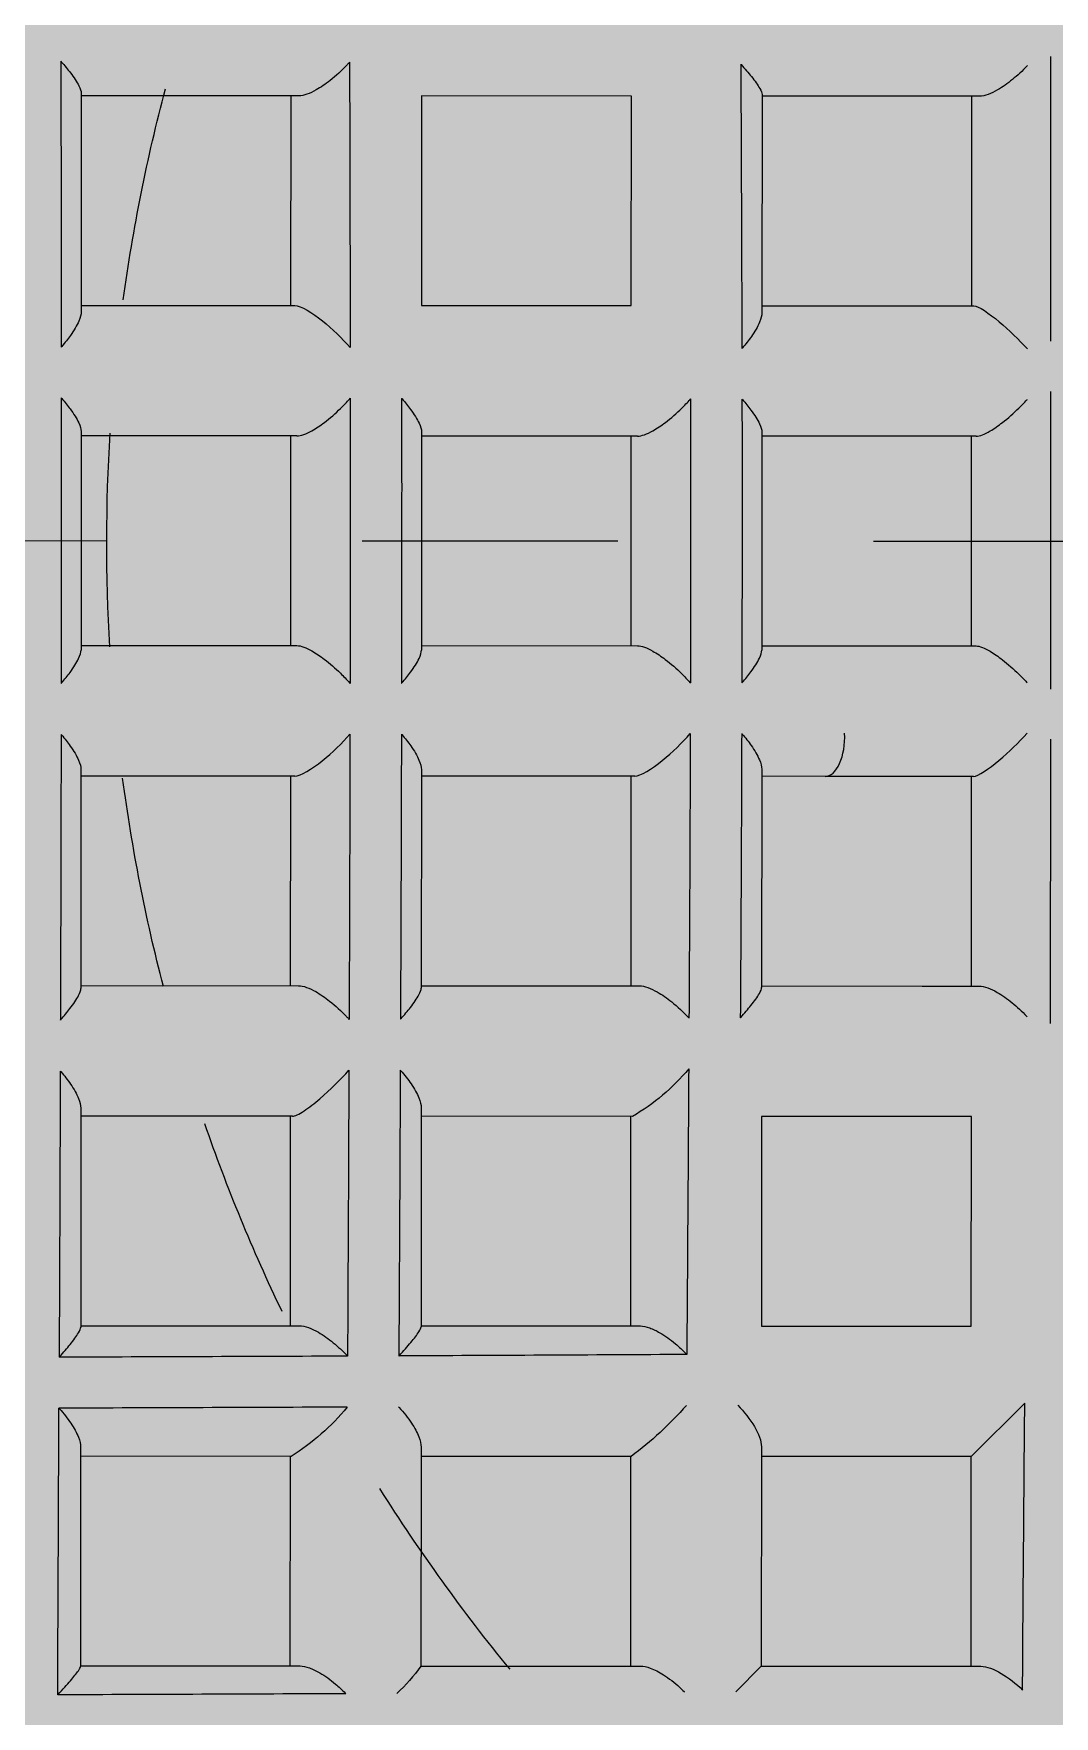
# Model space of a CAD drawing. Header units: millimetres. Extents: x 307301 to 459443, y -2888111 to -2805601.
# Drawn here: x 440029.244 to 440031.74, y -2878162.722 to -2878158.605 of the extents above; entities that cross this region are included whole.
import ezdxf

# ---------------------------------------------------------------- set-up
doc = ezdxf.new("R2010")
doc.units = ezdxf.units.MM
doc.header["$LTSCALE"] = 10
doc.header["$MEASUREMENT"] = 0
doc.linetypes.add('CENTER2', pattern=[1.125, 0.75, -0.125, 0.125, -0.125])
for name, color, linetype in [('$DDT_AUDIT_GENERATED_(159)', 7, 'Continuous'), ('$DDT_AUDIT_GENERATED_(15E)', 7, 'Continuous'), ('$DDT_AUDIT_GENERATED_(224)', 7, 'Continuous'), ('$DDT_AUDIT_GENERATED_(77)', 7, 'Continuous'), ('$DDT_AUDIT_GENERATED_(7E)', 7, 'Continuous'), ('$DDT_AUDIT_GENERATED_(901)', 7, 'Continuous'), ('$DDT_AUDIT_GENERATED_(E33)', 7, 'Continuous'), ('BMA  furniture', 6, 'Continuous'), ('Default', 7, 'Continuous'), ('Furniture - Plan', 3, 'Continuous')]:
    doc.layers.add(name, color=color, linetype=linetype)

# ---------------------------------------------------------------- blocks, each defined once
blk = doc.blocks.new('TUFTUFTU')
at = {"layer": 'Furniture - Plan', "ltscale": 0.01}
h = blk.add_hatch(color=250, dxfattribs=at)
h.dxf.hatch_style = 1
h.set_gradient(color1=(51, 51, 51), color2=(105, 105, 105), one_color=1, tint=0.41, name='INVCYLINDER')
edge = h.paths.add_edge_path()
edge.add_arc((1413476.9385, -245799.0001), 296.5262, 0, 360)
at = {"layer": '$DDT_AUDIT_GENERATED_(159)', "color": 6, "linetype": 'Continuous'}
for start, end in [(86.60965, 93.49213), (97.80839, 104.74055), (75.52244, 82.35525), (64.36537, 70.90392), (50.67756, 57.84906)]:
    blk.add_arc((1413476.9385, -245799.0001), 8.71, start, end, dxfattribs=at)
at = {"layer": '$DDT_AUDIT_GENERATED_(15E)', "color": 3, "linetype": 'Continuous'}
for radius in [295.9456, 295.5585]:
    blk.add_circle((1413476.9385, -245799.0001), radius, dxfattribs=at)
at = {"layer": '$DDT_AUDIT_GENERATED_(224)', "color": 3, "linetype": 'Continuous'}
for radius in [300, 296.5262, 296.1324]:
    blk.add_circle((1413476.9385, -245799.0001), radius, dxfattribs=at)
at = {"layer": '$DDT_AUDIT_GENERATED_(77)', "color": 6, "linetype": 'Continuous'}
for radius in [20.2846, 17.9619, 12.5811]:
    blk.add_circle((1413476.9385, -245799.0001), radius, dxfattribs=at)
blk.add_arc((1413476.9385, -245799.0001), 18.0296, 345.02605, 285.02605, dxfattribs=at)
at = {"layer": '$DDT_AUDIT_GENERATED_(7E)', "color": 6, "linetype": 'Continuous'}
for radius in [62.9054, 61.937]:
    blk.add_circle((1413476.9385, -245799.0001), radius, dxfattribs=at)
at = {"layer": '$DDT_AUDIT_GENERATED_(901)', "color": 6, "linetype": 'Continuous'}
for p, q in [((1413474.743, -245790.1653), (1413475.8142, -245790.1648)), ((1413474.7574, -245791.2297), (1413474.7569, -245790.1653)), ((1413475.7828, -245790.1648), (1413475.7833, -245791.2099)), ((1413476.399, -245790.1645), (1413477.4699, -245790.164)), ((1413476.422, -245791.2201), (1413476.4215, -245790.1645)), ((1413477.4474, -245790.164), (1413477.4478, -245791.2196)), ((1413478.0547, -245790.1638), (1413479.1259, -245790.1633)), ((1413478.0866, -245791.2089), (1413478.0861, -245790.1638)), ((1413479.1119, -245790.1633), (1413479.1124, -245791.2277)), ((1413479.7119, -245790.163), (1413480.7836, -245790.1625)), ((1413479.7511, -245791.1989), (1413479.7507, -245790.163)), ((1413480.7765, -245790.1625), (1413480.777, -245791.2328)), ((1413481.3713, -245790.1623), (1413482.4438, -245790.1618)), ((1413481.4157, -245791.1919), (1413481.4152, -245790.1622)), ((1413482.4411, -245790.1618), (1413482.4416, -245791.235)), ((1413475.7833, -245791.1906), (1413474.7574, -245791.1911)), ((1413477.4478, -245791.1899), (1413476.422, -245791.1903)), ((1413479.1124, -245791.1891), (1413478.0866, -245791.1896)), ((1413480.777, -245791.1884), (1413479.7511, -245791.1888)), ((1413482.4415, -245791.1876), (1413481.4157, -245791.1881)), ((1413474.7577, -245791.8298), (1413475.7835, -245791.8294)), ((1413474.7582, -245792.8557), (1413474.7577, -245791.8298)), ((1413475.7835, -245791.8294), (1413475.784, -245792.8552)), ((1413476.4005, -245791.8291), (1413477.4699, -245791.8286)), ((1413476.4228, -245792.8856), (1413476.4223, -245791.8291)), ((1413477.4481, -245791.8286), (1413477.4486, -245792.8852)), ((1413478.0543, -245791.8283), (1413479.1243, -245791.8279)), ((1413478.0873, -245792.8717), (1413478.0868, -245791.8283)), ((1413479.1127, -245791.8279), (1413479.1132, -245792.8949)), ((1413479.7105, -245791.8276), (1413480.7817, -245791.8271)), ((1413479.7519, -245792.8602), (1413479.7514, -245791.8276)), ((1413480.7773, -245791.8271), (1413480.7777, -245792.8996)), ((1413481.3701, -245791.8268), (1413482.4427, -245791.8263)), ((1413481.4165, -245792.854), (1413481.416, -245791.8268)), ((1413482.4418, -245791.8263), (1413482.4423, -245792.9005)), ((1413475.784, -245792.8552), (1413474.7582, -245792.8557)), ((1413477.4486, -245792.8545), (1413476.4227, -245792.8549)), ((1413479.1132, -245792.8537), (1413478.0873, -245792.8542)), ((1413480.7777, -245792.8529), (1413479.7519, -245792.8534)), ((1413482.4423, -245792.8522), (1413481.4165, -245792.8527)), ((1413482.5677, -245793.3657), (1413482.4426, -245793.4909)), ((1413474.7502, -245793.4944), (1413475.8186, -245793.4939)), ((1413474.7588, -245794.2788), (1413474.7585, -245793.4944)), ((1413475.7843, -245793.4939), (1413475.7844, -245793.8041)), ((1413476.4025, -245793.4937), (1413477.4694, -245793.4932)), ((1413476.4232, -245793.7637), (1413476.423, -245793.4937)), ((1413477.4489, -245793.4932), (1413477.449, -245793.7632)), ((1413478.0533, -245793.4929), (1413479.1217, -245793.4924)), ((1413478.0877, -245793.8031), (1413478.0876, -245793.4929)), ((1413479.1134, -245793.4924), (1413479.1138, -245794.2769)), ((1413479.7522, -245793.4921), (1413480.778, -245793.4917)), ((1413479.7526, -245794.518), (1413479.7522, -245793.4921)), ((1413480.778, -245793.4917), (1413480.7785, -245794.5175)), ((1413481.369, -245793.4914), (1413482.4426, -245793.4909)), ((1413481.4172, -245794.5172), (1413481.4167, -245793.4914)), ((1413482.4426, -245793.4909), (1413482.4431, -245794.5645)), ((1413476.4235, -245794.5418), (1413476.4232, -245793.7637)), ((1413477.449, -245793.7632), (1413477.4493, -245794.5413)), ((1413475.7844, -245793.8041), (1413475.7848, -245794.53)), ((1413478.0881, -245794.529), (1413478.0877, -245793.8031)), ((1413474.7589, -245794.559), (1413474.7588, -245794.2788)), ((1413479.1138, -245794.2769), (1413479.1139, -245794.557)), ((1413475.7848, -245794.5198), (1413474.7589, -245794.5203)), ((1413477.4493, -245794.519), (1413476.4235, -245794.5195)), ((1413479.1139, -245794.5183), (1413478.0881, -245794.5187)), ((1413480.7785, -245794.5175), (1413479.7526, -245794.518)), ((1413481.4172, -245794.5172), (1413481.1553, -245794.7793)), ((1413482.4431, -245794.5168), (1413481.4172, -245794.5172)), ((1413475.9584, -245794.9068), (1413474.5642, -245794.9074)), ((1413477.6607, -245794.906), (1413476.2047, -245794.9067)), ((1413479.2974, -245794.9053), (1413477.9053, -245794.9059))]:
    blk.add_line(p, q, dxfattribs=at)
for centre, radius, start, end in [((1413476.6721, -244820.3229), 969.7447, 269.876862, 269.9594952), ((1413476.5559, -244957.6103), 832.4573, 269.9779476, 270.0741581), ((1413476.3149, -244820.3381), 969.7297, 270.0926099, 270.1752443), ((1413474.4004, -244225.6989), 1564.372, 270.1878766, 270.2391692), ((1412111.9589, -245785.7332), 1368.9784, 359.7600073, 359.8190252), ((1412017.0364, -245785.2354), 1464.1516, 359.756176, 359.8113478), ((1411735.5059, -245783.703), 1747.0886, 359.7456541, 359.7918495), ((1413480.4335, -245790.5718), 1.1616, 309.65621, 327.73232), ((1413473.2916, -244327.1762), 1464.3111, 270.2439504, 270.2986971), ((1413476.8575, -245058.0323), 733.4484, 269.8230805, 269.9321547), ((1413476.6657, -245199.23), 592.2505, 269.9585714, 270.0935344), ((1413476.3455, -245058.0114), 733.4695, 270.1199526, 270.2290237), ((1413481.8746, -245791.0447), 0.9663, 306.01358, 316.55097), ((1413476.6833, -245237.9304), 553.8017, 269.953918, 270.098188), ((1413476.3436, -245095.755), 695.9775, 270.1265464, 270.2414532), ((1413472.9539, -244324.941), 1466.799, 270.256692, 270.3113365), ((1412502.7487, -245787.445), 978.1849, 359.6672088, 359.7496923), ((1413478.8832, -245792.3628), 1.001, 309.46289, 330.20448), ((1413479.9531, -245791.754), 1.8307, 311.51371, 323.06858), ((1413476.7711, -245430.9456), 362.1995, 269.916101, 270.136005), ((1413476.2637, -245280.2622), 512.8837, 270.180391, 270.335955), ((1413468.5178, -243995.2185), 1797.9508, 270.3505943, 270.3951348), ((1413477.1989, -245307.9533), 485.4439, 269.693494, 269.857769), ((1413476.7848, -245460.9903), 332.4064, 269.906332, 270.145774), ((1413476.2316, -245307.9917), 485.406, 270.19433, 270.358618), ((1413489.1341, -246732.1789), 937.4336, 90.4018464, 90.4876634)]:
    blk.add_arc(centre, radius, start, end, dxfattribs=at)
at = {"layer": '$DDT_AUDIT_GENERATED_(901)', "color": 6, "linetype": 'Continuous', "extrusion": (0, 0, -1)}
blk.add_ellipse((1413477.8942, -245793.8032), major_axis=(0.1936, 0.0001), ratio=0.493745, start_param=0, end_param=1.66158, dxfattribs=at)
at = {"layer": '$DDT_AUDIT_GENERATED_(901)', "color": 6, "linetype": 'Continuous'}
for points, knots in [([(1413474.5879, -245790.0654), (1413474.5888, -245790.0662), (1413474.5897, -245790.0669), (1413474.5905, -245790.0677), (1413474.609, -245790.0839), (1413474.6271, -245790.0989), (1413474.6445, -245790.1121), (1413474.6673, -245790.1295), (1413474.6892, -245790.1442), (1413474.7079, -245790.1537), (1413474.7217, -245790.1608), (1413474.7341, -245790.1653), (1413474.743, -245790.1653)], [0, 0, 0, 0, 0.014142, 0.014142, 0.014142, 0.312027, 0.312027, 0.312027, 0.706914, 0.706914, 0.706914, 1, 1, 1, 1]), ([(1413475.8142, -245790.1648), (1413475.8271, -245790.1648), (1413475.843, -245790.1604), (1413475.8598, -245790.1531), (1413475.8815, -245790.1438), (1413475.9055, -245790.1295), (1413475.9295, -245790.1125), (1413475.9474, -245790.0998), (1413475.9657, -245790.0854), (1413475.9837, -245790.0698), (1413475.9847, -245790.069), (1413475.9856, -245790.0682), (1413475.9865, -245790.0674)], [0, 0, 0, 0, 0.303302, 0.303302, 0.303302, 0.695194, 0.695194, 0.695194, 0.985076, 0.985076, 0.985076, 1, 1, 1, 1]), ([(1413476.2355, -245790.0675), (1413476.2364, -245790.0683), (1413476.2373, -245790.0691), (1413476.2382, -245790.0699), (1413476.2556, -245790.0849), (1413476.273, -245790.0989), (1413476.2899, -245790.1112), (1413476.3137, -245790.1286), (1413476.3371, -245790.1433), (1413476.3577, -245790.1528), (1413476.3733, -245790.1601), (1413476.3878, -245790.1645), (1413476.399, -245790.1645)], [0, 0, 0, 0, 0.014628, 0.014628, 0.014628, 0.296243, 0.296243, 0.296243, 0.696776, 0.696776, 0.696776, 1, 1, 1, 1]), ([(1413477.6333, -245790.0669), (1413477.6324, -245790.0677), (1413477.6315, -245790.0685), (1413477.6306, -245790.0692), (1413477.6132, -245790.0843), (1413477.5958, -245790.0983), (1413477.579, -245790.1106), (1413477.5551, -245790.1281), (1413477.5318, -245790.1427), (1413477.5112, -245790.1523), (1413477.4955, -245790.1595), (1413477.4811, -245790.164), (1413477.4699, -245790.164)], [0, 0, 0, 0, 0.014628, 0.014628, 0.014628, 0.296243, 0.296243, 0.296243, 0.696776, 0.696776, 0.696776, 1, 1, 1, 1]), ([(1413477.8823, -245790.0665), (1413477.8832, -245790.0673), (1413477.8841, -245790.0681), (1413477.885, -245790.0689), (1413477.9031, -245790.0845), (1413477.9214, -245790.0989), (1413477.9393, -245790.1116), (1413477.9634, -245790.1286), (1413477.9873, -245790.1428), (1413478.0091, -245790.1522), (1413478.0259, -245790.1594), (1413478.0418, -245790.1638), (1413478.0547, -245790.1638)], [0, 0, 0, 0, 0.014924, 0.014924, 0.014924, 0.304806, 0.304806, 0.304806, 0.696698, 0.696698, 0.696698, 1, 1, 1, 1]), ([(1413479.2809, -245790.0633), (1413479.28, -245790.064), (1413479.2791, -245790.0648), (1413479.2783, -245790.0656), (1413479.2598, -245790.0818), (1413479.2417, -245790.0968), (1413479.2244, -245790.1101), (1413479.2015, -245790.1275), (1413479.1796, -245790.1421), (1413479.161, -245790.1517), (1413479.1471, -245790.1588), (1413479.1347, -245790.1633), (1413479.1259, -245790.1633)], [0, 0, 0, 0, 0.014142, 0.014142, 0.014142, 0.312027, 0.312027, 0.312027, 0.706914, 0.706914, 0.706914, 1, 1, 1, 1]), ([(1413479.5301, -245790.0625), (1413479.531, -245790.0633), (1413479.5319, -245790.0641), (1413479.5329, -245790.065), (1413479.5529, -245790.0826), (1413479.5736, -245790.0988), (1413479.5939, -245790.1128), (1413479.6177, -245790.1291), (1413479.6417, -245790.1428), (1413479.6638, -245790.1517), (1413479.6812, -245790.1588), (1413479.6979, -245790.163), (1413479.7119, -245790.163)], [0, 0, 0, 0, 0.014955, 0.014955, 0.014955, 0.332887, 0.332887, 0.332887, 0.705714, 0.705714, 0.705714, 1, 1, 1, 1]), ([(1413480.9305, -245790.0573), (1413480.9297, -245790.058), (1413480.9288, -245790.0588), (1413480.928, -245790.0596), (1413480.9072, -245790.0784), (1413480.887, -245790.0959), (1413480.8683, -245790.1109), (1413480.8473, -245790.1278), (1413480.8276, -245790.142), (1413480.8117, -245790.1514), (1413480.7999, -245790.1582), (1413480.7899, -245790.1625), (1413480.7836, -245790.1625)], [0, 0, 0, 0, 0.013593, 0.013593, 0.013593, 0.347736, 0.347736, 0.347736, 0.724088, 0.724088, 0.724088, 1, 1, 1, 1]), ([(1413481.1801, -245790.0562), (1413481.1811, -245790.0571), (1413481.182, -245790.0579), (1413481.1829, -245790.0588), (1413481.2058, -245790.0794), (1413481.2297, -245790.0984), (1413481.2534, -245790.1142), (1413481.2766, -245790.1298), (1413481.3003, -245790.1428), (1413481.3222, -245790.1513), (1413481.3399, -245790.1582), (1413481.3569, -245790.1623), (1413481.3713, -245790.1623)], [0, 0, 0, 0, 0.014755, 0.014755, 0.014755, 0.370759, 0.370759, 0.370759, 0.720009, 0.720009, 0.720009, 1, 1, 1, 1]), ([(1413482.5829, -245790.05), (1413482.5821, -245790.0508), (1413482.5813, -245790.0515), (1413482.5805, -245790.0523), (1413482.5566, -245790.0747), (1413482.5339, -245790.0953), (1413482.5136, -245790.1127), (1413482.4949, -245790.1286), (1413482.4779, -245790.1422), (1413482.4648, -245790.1511), (1413482.4553, -245790.1577), (1413482.4477, -245790.1618), (1413482.4438, -245790.1618)], [0, 0, 0, 0, 0.013084, 0.013084, 0.013084, 0.39311, 0.39311, 0.39311, 0.743636, 0.743636, 0.743636, 1, 1, 1, 1]), ([(1413475.7833, -245791.2099), (1413475.7833, -245791.2383), (1413475.8186, -245791.2951), (1413475.8987, -245791.3945), (1413475.9446, -245791.4412), (1413475.989, -245791.4801)], [0, 0, 0, 0, 0.5, 0.5, 1, 1, 1, 1]), ([(1413476.422, -245791.2201), (1413476.422, -245791.2295), (1413476.4195, -245791.2411), (1413476.415, -245791.2536), (1413476.4105, -245791.2661), (1413476.4039, -245791.2798), (1413476.3962, -245791.2936), (1413476.385, -245791.3135), (1413476.3709, -245791.3342), (1413476.3558, -245791.3542), (1413476.335, -245791.3817), (1413476.3114, -245791.4086), (1413476.2873, -245791.4332), (1413476.2719, -245791.4489), (1413476.2561, -245791.464), (1413476.2403, -245791.4779), (1413476.2393, -245791.4787), (1413476.2384, -245791.4795), (1413476.2375, -245791.4804)], [0, 0, 0, 0, 0.148561, 0.148561, 0.148561, 0.295756, 0.295756, 0.295756, 0.509003, 0.509003, 0.509003, 0.80311, 0.80311, 0.80311, 0.989148, 0.989148, 0.989148, 1, 1, 1, 1]), ([(1413477.4478, -245791.2196), (1413477.4478, -245791.229), (1413477.4504, -245791.2406), (1413477.4549, -245791.2532), (1413477.4594, -245791.2656), (1413477.466, -245791.2793), (1413477.4737, -245791.2931), (1413477.485, -245791.313), (1413477.499, -245791.3337), (1413477.5142, -245791.3537), (1413477.535, -245791.3811), (1413477.5586, -245791.408), (1413477.5827, -245791.4327), (1413477.5981, -245791.4483), (1413477.614, -245791.4633), (1413477.6298, -245791.4773), (1413477.6307, -245791.4781), (1413477.6317, -245791.4789), (1413477.6326, -245791.4797)], [0, 0, 0, 0, 0.148561, 0.148561, 0.148561, 0.295756, 0.295756, 0.295756, 0.509003, 0.509003, 0.509003, 0.80311, 0.80311, 0.80311, 0.989148, 0.989148, 0.989148, 1, 1, 1, 1]), ([(1413478.0866, -245791.2089), (1413478.0866, -245791.2372), (1413478.0513, -245791.2941), (1413477.9713, -245791.3936), (1413477.9255, -245791.4403), (1413477.8811, -245791.4793)], [0, 0, 0, 0, 0.5, 0.5, 1, 1, 1, 1]), ([(1413479.7511, -245791.1989), (1413479.7511, -245791.2098), (1413479.7412, -245791.2304), (1413479.7088, -245791.2789), (1413479.6876, -245791.3058), (1413479.6208, -245791.3837), (1413479.5718, -245791.433), (1413479.5262, -245791.474)], [0, 0, 0, 0, 0.25, 0.25, 0.5, 0.5, 1, 1, 1, 1]), ([(1413474.5928, -245791.4771), (1413474.5937, -245791.4763), (1413474.5946, -245791.4755), (1413474.5956, -245791.4746), (1413474.5995, -245791.4711), (1413474.6034, -245791.4674), (1413474.6073, -245791.4638), (1413474.6338, -245791.4388), (1413474.6596, -245791.411), (1413474.6824, -245791.3821), (1413474.6998, -245791.3599), (1413474.7159, -245791.3366), (1413474.7287, -245791.3138), (1413474.7372, -245791.2986), (1413474.7445, -245791.2833), (1413474.7495, -245791.2691), (1413474.7545, -245791.2547), (1413474.7574, -245791.2411), (1413474.7574, -245791.2297)], [0, 0, 0, 0, 0.011715, 0.011715, 0.011715, 0.060732, 0.060732, 0.060732, 0.397296, 0.397296, 0.397296, 0.654831, 0.654831, 0.654831, 0.826479, 0.826479, 0.826479, 1, 1, 1, 1]), ([(1413479.1124, -245791.2277), (1413479.1124, -245791.2391), (1413479.1153, -245791.2528), (1413479.1204, -245791.2671), (1413479.1254, -245791.2813), (1413479.1327, -245791.2966), (1413479.1413, -245791.3118), (1413479.1541, -245791.3346), (1413479.1702, -245791.3579), (1413479.1876, -245791.38), (1413479.2104, -245791.4089), (1413479.2362, -245791.4367), (1413479.2627, -245791.4616), (1413479.2666, -245791.4653), (1413479.2706, -245791.4689), (1413479.2745, -245791.4725), (1413479.2754, -245791.4733), (1413479.2764, -245791.4742), (1413479.2773, -245791.475)], [0, 0, 0, 0, 0.173521, 0.173521, 0.173521, 0.345169, 0.345169, 0.345169, 0.602704, 0.602704, 0.602704, 0.939268, 0.939268, 0.939268, 0.988285, 0.988285, 0.988285, 1, 1, 1, 1]), ([(1413480.777, -245791.2328), (1413480.777, -245791.2456), (1413480.7802, -245791.2607), (1413480.7858, -245791.2763), (1413480.7913, -245791.2918), (1413480.7991, -245791.3083), (1413480.8085, -245791.3246), (1413480.8225, -245791.3492), (1413480.8403, -245791.3742), (1413480.8596, -245791.3978), (1413480.879, -245791.4213), (1413480.9004, -245791.444), (1413480.9225, -245791.4648), (1413480.9235, -245791.4656), (1413480.9244, -245791.4665), (1413480.9253, -245791.4674)], [0, 0, 0, 0, 0.198123, 0.198123, 0.198123, 0.393986, 0.393986, 0.393986, 0.691201, 0.691201, 0.691201, 0.987467, 0.987467, 0.987467, 1, 1, 1, 1]), ([(1413482.4416, -245791.235), (1413482.4416, -245791.2487), (1413482.445, -245791.2647), (1413482.451, -245791.2811), (1413482.4568, -245791.2975), (1413482.4652, -245791.3147), (1413482.4751, -245791.3318), (1413482.4901, -245791.3576), (1413482.5091, -245791.3837), (1413482.5298, -245791.4081), (1413482.5438, -245791.4247), (1413482.5588, -245791.4407), (1413482.5744, -245791.4559), (1413482.5754, -245791.4568), (1413482.5763, -245791.4577), (1413482.5772, -245791.4586)], [0, 0, 0, 0, 0.219462, 0.219462, 0.219462, 0.43637, 0.43637, 0.43637, 0.765904, 0.765904, 0.765904, 0.986795, 0.986795, 0.986795, 1, 1, 1, 1]), ([(1413476.2379, -245791.7319), (1413476.2388, -245791.7327), (1413476.2397, -245791.7335), (1413476.2406, -245791.7343), (1413476.258, -245791.7494), (1413476.2753, -245791.7633), (1413476.2922, -245791.7757), (1413476.316, -245791.7931), (1413476.3392, -245791.8078), (1413476.3597, -245791.8174), (1413476.3752, -245791.8246), (1413476.3895, -245791.8291), (1413476.4005, -245791.8291)], [0, 0, 0, 0, 0.0146, 0.0146, 0.0146, 0.296351, 0.296351, 0.296351, 0.697247, 0.697247, 0.697247, 1, 1, 1, 1]), ([(1413477.6324, -245791.7313), (1413477.6315, -245791.7321), (1413477.6306, -245791.7329), (1413477.6297, -245791.7337), (1413477.6123, -245791.7487), (1413477.595, -245791.7627), (1413477.5782, -245791.7751), (1413477.5544, -245791.7926), (1413477.5311, -245791.8073), (1413477.5107, -245791.8169), (1413477.4952, -245791.8241), (1413477.4809, -245791.8286), (1413477.4699, -245791.8286)], [0, 0, 0, 0, 0.0146, 0.0146, 0.0146, 0.296351, 0.296351, 0.296351, 0.697247, 0.697247, 0.697247, 1, 1, 1, 1]), ([(1413477.8808, -245791.7308), (1413477.8817, -245791.7316), (1413477.8826, -245791.7324), (1413477.8835, -245791.7332), (1413477.9017, -245791.749), (1413477.9202, -245791.7636), (1413477.9383, -245791.7764), (1413477.9624, -245791.7933), (1413477.9864, -245791.8075), (1413478.0082, -245791.8168), (1413478.0252, -245791.824), (1413478.0412, -245791.8283), (1413478.0543, -245791.8283)], [0, 0, 0, 0, 0.014954, 0.014954, 0.014954, 0.307284, 0.307284, 0.307284, 0.69736, 0.69736, 0.69736, 1, 1, 1, 1]), ([(1413479.2765, -245791.7263), (1413479.2757, -245791.7271), (1413479.2748, -245791.7279), (1413479.274, -245791.7287), (1413479.255, -245791.7456), (1413479.2363, -245791.7612), (1413479.2186, -245791.775), (1413479.1963, -245791.7923), (1413479.175, -245791.8069), (1413479.1572, -245791.8164), (1413479.144, -245791.8234), (1413479.1323, -245791.8278), (1413479.1243, -245791.8279)], [0, 0, 0, 0, 0.013976, 0.013976, 0.013976, 0.321504, 0.321504, 0.321504, 0.711834, 0.711834, 0.711834, 1, 1, 1, 1]), ([(1413479.5254, -245791.7253), (1413479.5263, -245791.7261), (1413479.5272, -245791.727), (1413479.5282, -245791.7278), (1413479.5491, -245791.7464), (1413479.5708, -245791.7635), (1413479.5923, -245791.7781), (1413479.6159, -245791.7942), (1413479.6398, -245791.8076), (1413479.6618, -245791.8164), (1413479.6794, -245791.8234), (1413479.6963, -245791.8276), (1413479.7105, -245791.8276)], [0, 0, 0, 0, 0.014912, 0.014912, 0.014912, 0.34563, 0.34563, 0.34563, 0.710402, 0.710402, 0.710402, 1, 1, 1, 1]), ([(1413480.9243, -245791.7183), (1413480.9234, -245791.7191), (1413480.9226, -245791.7199), (1413480.9218, -245791.7207), (1413480.8994, -245791.7414), (1413480.8779, -245791.7605), (1413480.8582, -245791.7768), (1413480.8385, -245791.7932), (1413480.8202, -245791.8071), (1413480.8059, -245791.8162), (1413480.7953, -245791.8229), (1413480.7866, -245791.8271), (1413480.7817, -245791.8271)], [0, 0, 0, 0, 0.013311, 0.013311, 0.013311, 0.371992, 0.371992, 0.371992, 0.734773, 0.734773, 0.734773, 1, 1, 1, 1]), ([(1413481.1737, -245791.717), (1413481.1746, -245791.7179), (1413481.1756, -245791.7188), (1413481.1765, -245791.7196), (1413481.201, -245791.7422), (1413481.2271, -245791.763), (1413481.2529, -245791.7801), (1413481.2758, -245791.7952), (1413481.2991, -245791.8078), (1413481.3209, -245791.8161), (1413481.3385, -245791.8228), (1413481.3556, -245791.8268), (1413481.3701, -245791.8268)], [0, 0, 0, 0, 0.014571, 0.014571, 0.014571, 0.393854, 0.393854, 0.393854, 0.729221, 0.729221, 0.729221, 1, 1, 1, 1]), ([(1413476.4228, -245792.8856), (1413476.4228, -245792.8953), (1413476.4202, -245792.9071), (1413476.4156, -245792.9199), (1413476.4111, -245792.9325), (1413476.4045, -245792.9464), (1413476.3967, -245792.9603), (1413476.3853, -245792.9806), (1413476.3711, -245793.0017), (1413476.3557, -245793.0219), (1413476.3346, -245793.0497), (1413476.3107, -245793.0768), (1413476.2863, -245793.1016), (1413476.2723, -245793.1158), (1413476.2579, -245793.1295), (1413476.2435, -245793.1422), (1413476.2426, -245793.143), (1413476.2416, -245793.1439), (1413476.2407, -245793.1447)], [0, 0, 0, 0, 0.151079, 0.151079, 0.151079, 0.300732, 0.300732, 0.300732, 0.51881, 0.51881, 0.51881, 0.818547, 0.818547, 0.818547, 0.989051, 0.989051, 0.989051, 1, 1, 1, 1]), ([(1413477.4486, -245792.8852), (1413477.4486, -245792.8948), (1413477.4512, -245792.9066), (1413477.4557, -245792.9194), (1413477.4603, -245792.932), (1413477.4669, -245792.9459), (1413477.4748, -245792.9599), (1413477.4861, -245792.9801), (1413477.5004, -245793.0012), (1413477.5158, -245793.0214), (1413477.5369, -245793.0491), (1413477.5608, -245793.0763), (1413477.5852, -245793.101), (1413477.5993, -245793.1152), (1413477.6136, -245793.1288), (1413477.6281, -245793.1416), (1413477.629, -245793.1424), (1413477.6299, -245793.1432), (1413477.6309, -245793.144)], [0, 0, 0, 0, 0.151079, 0.151079, 0.151079, 0.300732, 0.300732, 0.300732, 0.51881, 0.51881, 0.51881, 0.818547, 0.818547, 0.818547, 0.989051, 0.989051, 0.989051, 1, 1, 1, 1]), ([(1413478.0873, -245792.8717), (1413478.0873, -245792.899), (1413478.0509, -245792.9566), (1413477.9694, -245793.0569), (1413477.9232, -245793.104), (1413477.8785, -245793.1434)], [0, 0, 0, 0, 0.5, 0.5, 1, 1, 1, 1]), ([(1413479.1132, -245792.8949), (1413479.1132, -245792.9069), (1413479.1162, -245792.9211), (1413479.1215, -245792.936), (1413479.1267, -245792.9508), (1413479.1342, -245792.9666), (1413479.1431, -245792.9823), (1413479.1564, -245793.0059), (1413479.1732, -245793.03), (1413479.1914, -245793.0527), (1413479.2147, -245793.0818), (1413479.2411, -245793.1097), (1413479.2682, -245793.1345), (1413479.2691, -245793.1354), (1413479.2701, -245793.1362), (1413479.271, -245793.1371)], [0, 0, 0, 0, 0.183182, 0.183182, 0.183182, 0.364326, 0.364326, 0.364326, 0.63811, 0.63811, 0.63811, 0.987958, 0.987958, 0.987958, 1, 1, 1, 1]), ([(1413480.7777, -245792.8996), (1413480.7778, -245792.913), (1413480.7811, -245792.9288), (1413480.787, -245792.945), (1413480.7927, -245792.9611), (1413480.8009, -245792.9781), (1413480.8107, -245792.9949), (1413480.8254, -245793.0204), (1413480.844, -245793.0462), (1413480.8643, -245793.0705), (1413480.8799, -245793.089), (1413480.8968, -245793.107), (1413480.9143, -245793.1239), (1413480.9152, -245793.1248), (1413480.9162, -245793.1256), (1413480.9171, -245793.1265)], [0, 0, 0, 0, 0.212867, 0.212867, 0.212867, 0.423265, 0.423265, 0.423265, 0.743237, 0.743237, 0.743237, 0.986997, 0.986997, 0.986997, 1, 1, 1, 1]), ([(1413482.4423, -245792.9005), (1413482.4423, -245792.9147), (1413482.446, -245792.9312), (1413482.4522, -245792.9481), (1413482.4597, -245792.9687), (1413482.471, -245792.9906), (1413482.4846, -245793.012), (1413482.5019, -245793.0393), (1413482.5233, -245793.0667), (1413482.5465, -245793.0921), (1413482.5529, -245793.0991), (1413482.5595, -245793.1061), (1413482.5663, -245793.1128), (1413482.5672, -245793.1137), (1413482.5681, -245793.1147), (1413482.569, -245793.1156)], [0, 0, 0, 0, 0.23553, 0.23553, 0.23553, 0.520879, 0.520879, 0.520879, 0.886326, 0.886326, 0.886326, 0.986336, 0.986336, 0.986336, 1, 1, 1, 1]), ([(1413474.602, -245793.3903), (1413474.6029, -245793.3911), (1413474.6037, -245793.3918), (1413474.6046, -245793.3926), (1413474.6248, -245793.4109), (1413474.6445, -245793.4278), (1413474.6629, -245793.4424), (1413474.6843, -245793.4594), (1413474.7044, -245793.4738), (1413474.7209, -245793.4832), (1413474.733, -245793.4901), (1413474.7435, -245793.4944), (1413474.7502, -245793.4944)], [0, 0, 0, 0, 0.013705, 0.013705, 0.013705, 0.340198, 0.340198, 0.340198, 0.720806, 0.720806, 0.720806, 1, 1, 1, 1]), ([(1413475.8186, -245793.4939), (1413475.832, -245793.4939), (1413475.8483, -245793.4895), (1413475.8653, -245793.4824), (1413475.8873, -245793.4731), (1413475.9113, -245793.459), (1413475.9353, -245793.4422), (1413475.9538, -245793.4292), (1413475.9726, -245793.4143), (1413475.9911, -245793.3982), (1413475.992, -245793.3974), (1413475.9929, -245793.3965), (1413475.9939, -245793.3957)], [0, 0, 0, 0, 0.301267, 0.301267, 0.301267, 0.68809, 0.68809, 0.68809, 0.98501, 0.98501, 0.98501, 1, 1, 1, 1]), ([(1413476.2413, -245793.3962), (1413476.2422, -245793.397), (1413476.2431, -245793.3978), (1413476.244, -245793.3986), (1413476.2614, -245793.4137), (1413476.2787, -245793.4277), (1413476.2955, -245793.4401), (1413476.3191, -245793.4576), (1413476.3422, -245793.4724), (1413476.3625, -245793.482), (1413476.3777, -245793.4892), (1413476.3918, -245793.4937), (1413476.4025, -245793.4937)], [0, 0, 0, 0, 0.014552, 0.014552, 0.014552, 0.296996, 0.296996, 0.296996, 0.698185, 0.698185, 0.698185, 1, 1, 1, 1]), ([(1413477.6305, -245793.3956), (1413477.6296, -245793.3964), (1413477.6287, -245793.3972), (1413477.6278, -245793.3979), (1413477.6104, -245793.4131), (1413477.5931, -245793.4271), (1413477.5764, -245793.4395), (1413477.5527, -245793.4571), (1413477.5296, -245793.4718), (1413477.5094, -245793.4814), (1413477.4942, -245793.4887), (1413477.4801, -245793.4932), (1413477.4694, -245793.4932)], [0, 0, 0, 0, 0.014552, 0.014552, 0.014552, 0.296996, 0.296996, 0.296996, 0.698185, 0.698185, 0.698185, 1, 1, 1, 1]), ([(1413477.878, -245793.3949), (1413477.8789, -245793.3957), (1413477.8798, -245793.3965), (1413477.8807, -245793.3973), (1413477.8992, -245793.4134), (1413477.9181, -245793.4283), (1413477.9366, -245793.4413), (1413477.9606, -245793.4581), (1413477.9846, -245793.4722), (1413478.0065, -245793.4814), (1413478.0236, -245793.4886), (1413478.0399, -245793.4929), (1413478.0533, -245793.4929)], [0, 0, 0, 0, 0.01499, 0.01499, 0.01499, 0.31191, 0.31191, 0.31191, 0.698733, 0.698733, 0.698733, 1, 1, 1, 1]), ([(1413479.2698, -245793.3882), (1413479.2689, -245793.3889), (1413479.2681, -245793.3897), (1413479.2672, -245793.3905), (1413479.247, -245793.4088), (1413479.2273, -245793.4257), (1413479.2089, -245793.4404), (1413479.1876, -245793.4574), (1413479.1675, -245793.4718), (1413479.151, -245793.4812), (1413479.1389, -245793.4881), (1413479.1284, -245793.4924), (1413479.1217, -245793.4924)], [0, 0, 0, 0, 0.013705, 0.013705, 0.013705, 0.340198, 0.340198, 0.340198, 0.720806, 0.720806, 0.720806, 1, 1, 1, 1]), ([(1413474.6089, -245794.7924), (1413474.6098, -245794.7915), (1413474.6108, -245794.7907), (1413474.6117, -245794.7898), (1413474.6349, -245794.7677), (1413474.6574, -245794.7437), (1413474.6776, -245794.7189), (1413474.6967, -245794.6954), (1413474.7143, -245794.6707), (1413474.7282, -245794.6466), (1413474.7373, -245794.6307), (1413474.745, -245794.6149), (1413474.7504, -245794.6001), (1413474.7558, -245794.5852), (1413474.7589, -245794.5709), (1413474.7589, -245794.559)], [0, 0, 0, 0, 0.012306, 0.012306, 0.012306, 0.321674, 0.321674, 0.321674, 0.615302, 0.615302, 0.615302, 0.806528, 0.806528, 0.806528, 1, 1, 1, 1]), ([(1413475.7848, -245794.53), (1413475.7848, -245794.5512), (1413475.8217, -245794.605), (1413475.9043, -245794.7029), (1413475.951, -245794.7505), (1413475.996, -245794.7918)], [0, 0, 0, 0, 0.5, 0.5, 1, 1, 1, 1]), ([(1413476.4235, -245794.5418), (1413476.4235, -245794.5501), (1413476.4209, -245794.5607), (1413476.4164, -245794.5724), (1413476.4118, -245794.5841), (1413476.4052, -245794.597), (1413476.3973, -245794.6103), (1413476.3859, -245794.6297), (1413476.3715, -245794.6502), (1413476.3559, -245794.6701), (1413476.3345, -245794.6977), (1413476.3102, -245794.7252), (1413476.2853, -245794.7507), (1413476.2723, -245794.7639), (1413476.2591, -245794.7768), (1413476.2457, -245794.7891), (1413476.2448, -245794.79), (1413476.2439, -245794.7908), (1413476.243, -245794.7917)], [0, 0, 0, 0, 0.152296, 0.152296, 0.152296, 0.303133, 0.303133, 0.303133, 0.524406, 0.524406, 0.524406, 0.830898, 0.830898, 0.830898, 0.989077, 0.989077, 0.989077, 1, 1, 1, 1]), ([(1413477.4493, -245794.5413), (1413477.4494, -245794.5496), (1413477.4519, -245794.5602), (1413477.4565, -245794.5719), (1413477.4611, -245794.5836), (1413477.4677, -245794.5965), (1413477.4756, -245794.6098), (1413477.4871, -245794.6291), (1413477.5015, -245794.6496), (1413477.517, -245794.6696), (1413477.5385, -245794.6972), (1413477.5629, -245794.7246), (1413477.5878, -245794.7501), (1413477.6007, -245794.7633), (1413477.614, -245794.7762), (1413477.6273, -245794.7885), (1413477.6282, -245794.7893), (1413477.6292, -245794.7902), (1413477.6301, -245794.791)], [0, 0, 0, 0, 0.152296, 0.152296, 0.152296, 0.303133, 0.303133, 0.303133, 0.524406, 0.524406, 0.524406, 0.830898, 0.830898, 0.830898, 0.989077, 0.989077, 0.989077, 1, 1, 1, 1]), ([(1413478.0881, -245794.529), (1413478.0881, -245794.5501), (1413478.0513, -245794.604), (1413477.9687, -245794.7019), (1413477.9221, -245794.7496), (1413477.8771, -245794.7909)], [0, 0, 0, 0, 0.5, 0.5, 1, 1, 1, 1]), ([(1413479.1139, -245794.557), (1413479.1139, -245794.5689), (1413479.1171, -245794.5832), (1413479.1225, -245794.5981), (1413479.1279, -245794.6129), (1413479.1356, -245794.6287), (1413479.1448, -245794.6445), (1413479.1587, -245794.6687), (1413479.1763, -245794.6934), (1413479.1954, -245794.7169), (1413479.2157, -245794.7416), (1413479.2381, -245794.7656), (1413479.2614, -245794.7877), (1413479.2623, -245794.7885), (1413479.2632, -245794.7894), (1413479.2642, -245794.7903)], [0, 0, 0, 0, 0.193472, 0.193472, 0.193472, 0.384698, 0.384698, 0.384698, 0.678326, 0.678326, 0.678326, 0.987694, 0.987694, 0.987694, 1, 1, 1, 1])]:
    blk.add_open_spline(points, degree=3, knots=knots, dxfattribs=at)
for points in [[(1413482.5829, -245790.05), (1413482.1189, -245790.0521), (1413481.6515, -245790.0542), (1413481.1801, -245790.0562)], [(1413481.165, -245793.3753), (1413481.2304, -245793.4382), (1413481.3115, -245793.4914), (1413481.369, -245793.4914)], [(1413482.4431, -245794.5645), (1413482.4431, -245794.622), (1413482.4964, -245794.7031), (1413482.5594, -245794.7684)]]:
    blk.add_open_spline(points, degree=3, dxfattribs=at)
at = {"layer": '$DDT_AUDIT_GENERATED_(E33)', "color": 6, "linetype": 'Continuous'}
blk.add_circle((1413476.9385, -245799.0001), 11.6133, dxfattribs=at)
at = {"layer": 'Default', "color": 6, "linetype": 'CENTER2'}
blk.add_line((1413476.9209, -245760.2891), (1413476.9561, -245837.711), dxfattribs=at)
blk = doc.blocks.new('SDTYTYT')
at = {"layer": 'Furniture - Plan', "color": 3, "xscale": 0.5000000000000486, "yscale": 0.5000000000000486, "zscale": 0.5000000000000486, "rotation": 180}
blk.add_blockref('TUFTUFTU', (925445.3989, -2867082.7135), dxfattribs=at)

msp = doc.modelspace()

# ---------------------------------------------------------------- block references
at = {"layer": 'BMA  furniture', "xscale": -1, "rotation": 270}
msp.add_blockref('SDTYTYT', (3184216.9912, -3096866.7773, 0.0555), dxfattribs=at)

doc.saveas('drawing.dxf')
